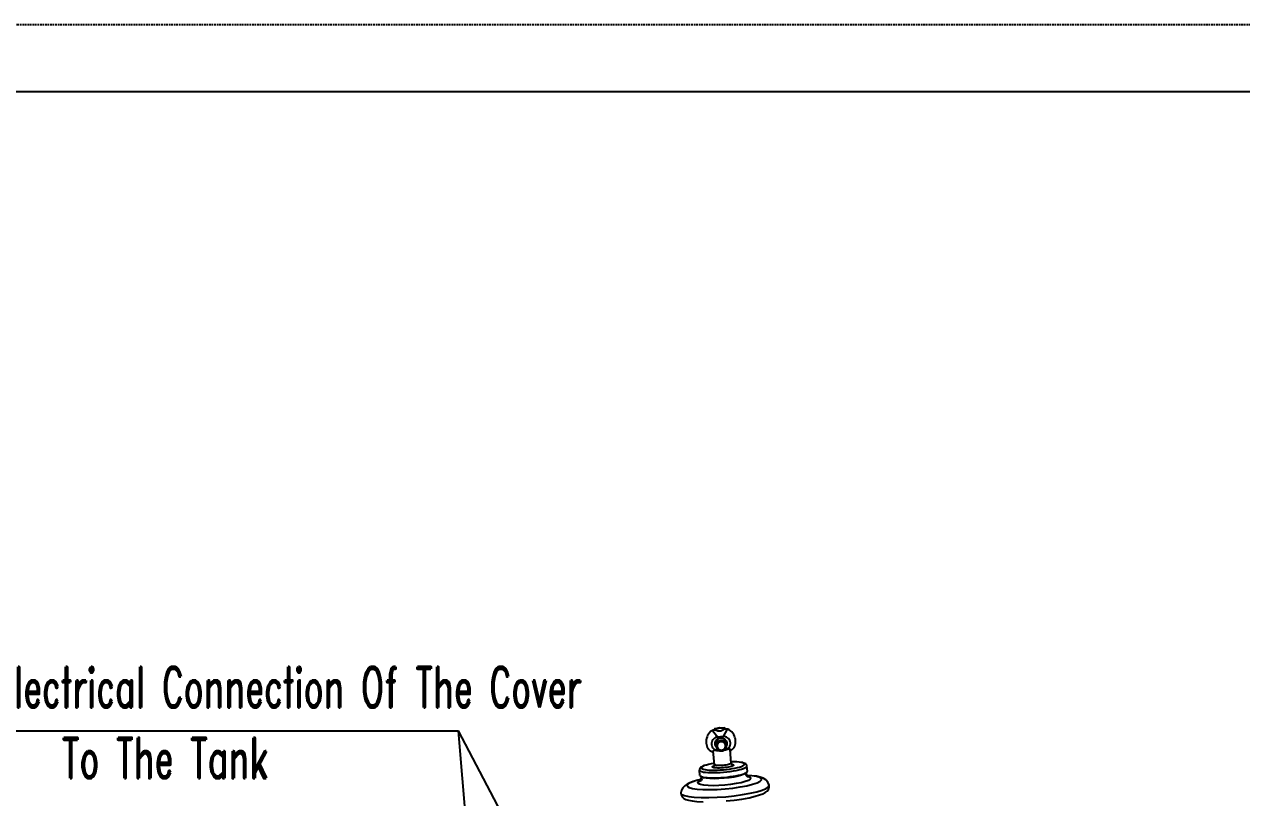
# Model space of a CAD drawing. Extents: x 4438 to 384502, y -178203 to -21188.
# Drawn here: x 374828 to 375552, y -175751 to -175291 of the extents above; entities that cross this region are included whole.
import ezdxf

# ---------------------------------------------------------------- set-up
doc = ezdxf.new("R2010")
doc.units = 0
doc.header["$LTSCALE"] = 8
doc.header["$MEASUREMENT"] = 0
doc.linetypes.add('HIDDEN', pattern=[0.375, 0.25, -0.125])
doc.layers.get('0').update_dxf_attribs({"linetype": 'CONTINUOUS'})
doc.layers.add('PL', color=5, linetype='CONTINUOUS')
doc.styles.add('数字与字母', font='romand.shx', dxfattribs={"width": 0.8, "bigfont": 'hztxt.shx'})

msp = doc.modelspace()

# ---------------------------------------------------------------- linework, layer by layer
at = {"color": 1}
for p in [(374808.785, -175711.308), (375211.308, -175948.321), (375119.32, -176099.611)]:
    msp.add_line(p, (375086.496, -175711.308), dxfattribs=at)
at = {"color": 7}
msp.add_lwpolyline([(373430.861, -175331.182), (376544.206, -175331.182), (376544.206, -177841.884), (373430.861, -177841.884)], close=True, dxfattribs=at)
at = {"layer": 'PL', "ltscale": 0.5}
for p, q in [((375238.744, -175710.02), (375238.577, -175710.821)), ((375238.744, -175710.02), (375241.726, -175709.267)), ((375239.682, -175710.081), (375238.744, -175710.02)), ((375239.682, -175710.081), (375239.817, -175710.96)), ((375241.726, -175709.267), (375244.828, -175709.482)), ((375243.205, -175710.952), (375243.98, -175710.562)), ((375246.172, -175710.239), (375243.778, -175714.686)), ((375244.828, -175709.482), (375243.88, -175709.714)), ((375243.88, -175709.714), (375243.9, -175710.602)), ((375244.828, -175709.482), (375245.125, -175710.247)), ((375237.516, -175710.996), (375240.645, -175714.96)), ((375239.73, -175710.934), (375240.562, -175711.184)), ((375243.778, -175714.686), (375240.645, -175714.96)), ((375245.614, -175717.623), (375245.808, -175719.849)), ((375238.609, -175731.38), (375237.889, -175723.153)), ((375239.112, -175718.752), (375239.259, -175719.17)), ((375239.259, -175719.17), (375239.131, -175719.163)), ((375239.259, -175719.17), (375239.466, -175719.519)), ((375239.348, -175718.171), (375239.542, -175720.397)), ((375239.567, -175720.537), (375239.528, -175720.479)), ((375239.696, -175718.546), (375239.865, -175720.477)), ((375241.276, -175723.008), (375241.347, -175722.985)), ((375241.49, -175722.986), (375241.276, -175723.008)), ((375241.347, -175722.985), (375241.46, -175722.975)), ((375244.555, -175722.721), (375244.34, -175722.736)), ((375244.368, -175722.721), (375244.48, -175722.711)), ((375244.555, -175722.721), (375244.48, -175722.711)), ((375245.336, -175718.052), (375245.505, -175719.984)), ((375245.732, -175718.971), (375245.875, -175718.591)), ((375245.837, -175719.926), (375245.808, -175719.991)), ((375245.976, -175719.378), (375245.837, -175719.926)), ((375245.875, -175718.591), (375245.947, -175718.154)), ((375245.875, -175718.591), (375246, -175718.562)), ((375248.635, -175730.503), (375247.915, -175722.276)), ((375238.257, -175732.114), (375238.43, -175732.055)), ((375248.929, -175731.137), (375249.109, -175731.164)), ((375258.206, -175735.264), (375257.936, -175732.177)), ((375230.01, -175737.731), (375229.739, -175734.644)), ((375230.934, -175738.469), (375230.939, -175738.555)), ((375230.959, -175738.479), (375230.939, -175738.555)), ((375256.423, -175736.636), (375257.214, -175736.282)), ((375257.435, -175736.236), (375257.401, -175736.166)), ((375257.424, -175736.151), (375257.435, -175736.236)), ((375260.842, -175737.968), (375257.506, -175737.749)), ((375260.768, -175737.946), (375257.51, -175737.753)), ((375258.075, -175738.329), (375258.596, -175738.423)), ((375230.175, -175740.91), (375230.666, -175740.729)), ((375218.697, -175748.087), (375218.697, -175748.23))]:
    msp.add_line(p, q, dxfattribs=at)
at = {"layer": 'PL', "color": 1, "linetype": 'HIDDEN', "ltscale": 0.5}
msp.add_lwpolyline([(373231.287, -175291.267), (376584.12, -175291.267), (376584.12, -177881.799), (373231.287, -177881.799)], close=True, dxfattribs=at)
at = {"layer": 'PL', "ltscale": 0.5}
for points in [[(375243.88, -175709.714), (375243.489, -175709.687), (375243.039, -175709.678), (375242.547, -175709.688), (375242.03, -175709.717), (375241.504, -175709.763), (375240.99, -175709.824), (375240.503, -175709.9), (375240.063, -175709.987), (375239.682, -175710.081)], [(375246.172, -175710.239), (375245.799, -175710.211), (375245.407, -175710.218), (375245.013, -175710.259), (375244.634, -175710.332), (375244.284, -175710.434), (375243.98, -175710.562)], [(375246.625, -175710.352), (375246.481, -175710.303), (375246.33, -175710.265), (375246.172, -175710.239)], [(375247.973, -175722.935), (375248.505, -175722.742), (375249.199, -175722.319), (375249.8, -175721.773), (375250.3, -175721.125), (375250.692, -175720.395), (375250.977, -175719.604), (375251.157, -175718.767), (375251.231, -175717.899), (375251.204, -175717.011), (375251.075, -175716.116), (375250.847, -175715.223), (375250.517, -175714.345), (375250.089, -175713.496), (375249.562, -175712.693), (375248.941, -175711.954), (375248.236, -175711.303), (375247.457, -175710.761), (375246.625, -175710.352)], [(375237.089, -175711.186), (375236.341, -175711.734), (375235.668, -175712.402), (375235.086, -175713.166), (375234.603, -175714.001), (375234.224, -175714.884), (375233.949, -175715.795), (375233.778, -175716.716), (375233.707, -175717.635), (375233.736, -175718.54), (375233.863, -175719.418), (375234.088, -175720.26), (375234.409, -175721.053), (375234.828, -175721.783), (375235.341, -175722.433), (375235.945, -175722.985), (375236.632, -175723.418), (375237.389, -175723.714), (375237.947, -175723.812)], [(375240.645, -175714.96), (375239.943, -175715.083), (375239.273, -175715.324), (375238.656, -175715.675), (375238.109, -175716.128), (375237.651, -175716.666), (375237.294, -175717.275), (375237.049, -175717.935), (375236.924, -175718.627), (375236.923, -175719.329), (375237.046, -175720.02), (375237.289, -175720.68), (375237.645, -175721.287), (375238.102, -175721.825), (375238.647, -175722.275), (375239.264, -175722.626), (375239.933, -175722.865), (375240.635, -175722.986), (375241.347, -175722.985)], [(375237.089, -175711.186), (375237.222, -175711.113), (375237.365, -175711.049), (375237.516, -175710.996)], [(375239.73, -175710.934), (375239.409, -175710.861), (375239.047, -175710.821), (375238.66, -175710.815), (375238.265, -175710.843), (375237.878, -175710.904), (375237.516, -175710.996)], [(375239.528, -175720.479), (375239.296, -175719.963), (375239.153, -175719.418), (375239.104, -175718.855), (375239.149, -175718.293), (375239.289, -175717.745), (375239.518, -175717.225), (375239.835, -175716.746)], [(375239.358, -175717.587), (375239.346, -175717.663), (375239.348, -175718.171)], [(375239.658, -175717.013), (375239.558, -175717.253), (375239.477, -175717.511), (375239.42, -175717.765), (375239.384, -175718.033), (375239.371, -175718.303), (375239.383, -175718.573)], [(375242.405, -175717.036), (375241.866, -175717.131), (375241.351, -175717.316), (375240.876, -175717.586), (375240.455, -175717.934), (375240.102, -175718.349), (375239.827, -175718.817), (375239.639, -175719.325), (375239.543, -175719.857), (375239.542, -175720.397)], [(375242.273, -175715.521), (375241.73, -175715.622), (375241.208, -175715.829), (375240.738, -175716.134), (375240.338, -175716.524), (375240.023, -175716.984), (375239.808, -175717.496), (375239.699, -175718.04), (375239.702, -175718.604)], [(375239.835, -175716.746), (375240.151, -175716.398), (375240.511, -175716.096), (375240.91, -175715.845), (375241.34, -175715.65), (375241.796, -175715.513), (375242.267, -175715.44), (375242.744, -175715.431), (375243.217, -175715.486), (375243.674, -175715.604), (375244.109, -175715.782), (375244.515, -175716.017), (375244.886, -175716.304)], [(375242.442, -175717.452), (375241.833, -175717.573), (375241.264, -175717.822), (375240.757, -175718.193), (375240.352, -175718.658), (375240.055, -175719.207), (375239.89, -175719.798), (375239.861, -175720.419)], [(375242.469, -175717.761), (375242.038, -175717.836), (375241.626, -175717.984), (375241.245, -175718.201), (375240.909, -175718.479), (375240.626, -175718.811), (375240.406, -175719.185), (375240.256, -175719.592), (375240.179, -175720.017), (375240.178, -175720.45), (375240.254, -175720.875), (375240.404, -175721.281), (375240.623, -175721.656), (375240.904, -175721.986), (375241.24, -175722.264), (375241.62, -175722.479), (375242.032, -175722.626), (375242.463, -175722.7), (375242.901, -175722.7)], [(375240.562, -175711.184), (375240.856, -175711.252), (375241.186, -175711.293), (375241.539, -175711.304), (375241.902, -175711.287), (375242.263, -175711.241), (375242.609, -175711.168), (375242.927, -175711.071), (375243.205, -175710.952)], [(375245.34, -175718.11), (375245.251, -175717.573), (375245.052, -175717.056), (375244.754, -175716.587), (375244.368, -175716.185), (375243.908, -175715.867), (375243.394, -175715.645), (375242.845, -175715.528), (375242.273, -175715.521)], [(375245.808, -175719.849), (375245.714, -175719.317), (375245.527, -175718.81), (375245.253, -175718.342), (375244.901, -175717.929), (375244.482, -175717.582), (375244.007, -175717.313), (375243.492, -175717.129), (375242.953, -175717.036), (375242.405, -175717.036)], [(375245.499, -175719.926), (375245.365, -175719.328), (375245.102, -175718.774), (375244.716, -175718.283), (375244.238, -175717.895), (375243.675, -175717.615), (375243.073, -175717.467), (375242.442, -175717.452)], [(375242.901, -175722.7), (375243.332, -175722.624), (375243.744, -175722.476), (375244.124, -175722.26), (375244.461, -175721.982), (375244.743, -175721.65), (375244.963, -175721.276), (375245.114, -175720.869), (375245.191, -175720.443), (375245.191, -175720.011), (375245.116, -175719.585), (375244.966, -175719.179), (375244.747, -175718.805), (375244.465, -175718.475), (375244.13, -175718.197), (375243.75, -175717.982), (375243.338, -175717.835), (375242.906, -175717.76), (375242.469, -175717.761)], [(375244.48, -175722.711), (375245.182, -175722.588), (375245.852, -175722.347), (375246.47, -175721.995), (375247.016, -175721.543), (375247.475, -175721.005), (375247.832, -175720.396), (375248.077, -175719.736), (375248.201, -175719.044), (375248.202, -175718.342), (375248.079, -175717.651), (375247.836, -175716.991), (375247.481, -175716.383), (375247.024, -175715.846), (375246.478, -175715.395), (375245.862, -175715.045), (375245.192, -175714.806), (375244.491, -175714.685), (375243.778, -175714.686)], [(375244.886, -175716.304), (375245.281, -175716.72), (375245.598, -175717.192), (375245.83, -175717.708), (375245.973, -175718.253), (375246.022, -175718.816), (375245.976, -175719.378)], [(375245.649, -175718.025), (375245.615, -175717.767), (375245.557, -175717.503), (375245.48, -175717.256), (375245.377, -175717.005), (375245.252, -175716.765), (375245.107, -175716.536)], [(375245.614, -175717.623), (375245.527, -175717.122), (375245.502, -175717.05)], [(375241.276, -175723.008), (375240.642, -175723.043), (375240.084, -175723.025), (375239.595, -175722.982), (375239.165, -175722.935), (375238.79, -175722.897), (375238.467, -175722.881), (375238.201, -175722.899), (375238.004, -175722.961), (375237.902, -175723.067), (375237.889, -175723.152)], [(375239.259, -175719.17), (375239.401, -175719.135), (375239.432, -175719.13)], [(375239.383, -175718.573), (375239.411, -175718.798), (375239.458, -175719.031), (375239.521, -175719.25), (375239.603, -175719.473), (375239.697, -175719.68), (375239.813, -175719.89)], [(375239.542, -175720.397), (375239.637, -175720.929), (375239.824, -175721.437), (375240.097, -175721.904), (375240.449, -175722.318), (375240.869, -175722.664), (375241.344, -175722.934), (375241.859, -175723.118), (375242.398, -175723.211), (375242.946, -175723.21)], [(375239.861, -175720.419), (375239.95, -175720.956), (375240.148, -175721.474), (375240.446, -175721.943), (375240.833, -175722.344), (375241.292, -175722.662), (375241.807, -175722.884), (375242.356, -175723.001), (375242.928, -175723.008)], [(375242.928, -175723.008), (375243.471, -175722.908), (375243.993, -175722.7), (375244.463, -175722.396), (375244.863, -175722.005), (375245.177, -175721.545), (375245.393, -175721.033), (375245.502, -175720.489), (375245.499, -175719.926)], [(375242.946, -175723.21), (375243.485, -175723.116), (375244, -175722.93), (375244.475, -175722.66), (375244.896, -175722.312), (375245.249, -175721.898), (375245.524, -175721.43), (375245.712, -175720.922), (375245.808, -175720.389), (375245.808, -175719.849)], [(375247.915, -175722.275), (375247.895, -175722.206), (375247.785, -175722.113), (375247.583, -175722.079), (375247.311, -175722.106), (375246.987, -175722.179), (375246.615, -175722.284), (375246.194, -175722.407), (375245.72, -175722.533), (375245.177, -175722.647), (375244.555, -175722.721)], [(375245.875, -175718.591), (375245.729, -175718.581), (375245.698, -175718.582)], [(375238.538, -175730.571), (375238.223, -175730.618), (375236.604, -175730.91), (375235.104, -175731.233), (375233.743, -175731.585), (375232.608, -175731.945), (375231.759, -175732.279), (375231.118, -175732.598), (375230.624, -175732.922), (375230.234, -175733.277), (375229.941, -175733.691), (375229.77, -175734.157), (375229.739, -175734.644)], [(375238.54, -175730.593), (375238.22, -175730.641), (375236.624, -175730.932), (375235.173, -175731.249), (375233.897, -175731.584), (375232.82, -175731.932), (375231.966, -175732.284), (375231.351, -175732.634), (375230.988, -175732.975), (375230.885, -175733.3), (375231.043, -175733.601), (375231.459, -175733.874), (375232.126, -175734.112), (375233.028, -175734.311), (375234.149, -175734.466), (375235.464, -175734.574)], [(375243.824, -175733.249), (375242.736, -175733.328), (375241.676, -175733.372), (375240.679, -175733.379), (375239.775, -175733.35), (375238.991, -175733.286), (375238.351, -175733.187), (375237.874, -175733.058), (375237.575, -175732.902), (375237.464, -175732.724), (375237.543, -175732.529), (375237.81, -175732.324), (375238.257, -175732.114)], [(375238.344, -175732.171), (375238.313, -175732.19), (375238.329, -175732.176), (375238.403, -175732.097), (375238.502, -175731.943), (375238.589, -175731.698), (375238.609, -175731.38)], [(375243.697, -175731.8), (375242.775, -175731.866), (375241.881, -175731.9), (375241.047, -175731.902), (375240.3, -175731.871), (375239.667, -175731.808), (375239.168, -175731.716), (375238.821, -175731.598), (375238.637, -175731.457), (375238.609, -175731.38)], [(375248.635, -175730.503), (375248.62, -175730.584), (375248.464, -175730.754), (375248.143, -175730.931), (375247.667, -175731.108), (375247.055, -175731.28), (375246.325, -175731.44), (375245.503, -175731.583), (375244.617, -175731.704), (375243.697, -175731.8)], [(375249.109, -175731.164), (375249.586, -175731.294), (375249.884, -175731.45), (375249.996, -175731.628), (375249.917, -175731.822), (375249.65, -175732.028), (375249.203, -175732.238), (375248.59, -175732.446), (375247.829, -175732.646), (375246.943, -175732.831), (375245.96, -175732.997), (375244.909, -175733.138), (375243.824, -175733.249)], [(375244.049, -175735.825), (375246.053, -175735.625), (375248.013, -175735.38), (375249.887, -175735.094), (375251.638, -175734.775), (375253.23, -175734.427), (375254.631, -175734.059), (375255.813, -175733.678), (375256.75, -175733.291), (375257.425, -175732.907), (375257.823, -175732.533), (375257.936, -175732.177)], [(375257.936, -175732.177), (375257.822, -175731.702), (375257.568, -175731.267), (375257.201, -175730.908), (375256.749, -175730.625), (375256.197, -175730.393), (375255.499, -175730.19), (375254.588, -175730.008), (375253.39, -175729.853), (375251.995, -175729.746), (375250.47, -175729.691), (375248.836, -175729.686), (375248.564, -175729.693)], [(375250.836, -175733.419), (375252.286, -175733.103), (375253.563, -175732.767), (375254.64, -175732.42), (375255.494, -175732.067), (375256.109, -175731.717), (375256.472, -175731.376), (375256.575, -175731.052), (375256.417, -175730.75), (375256.001, -175730.478), (375255.334, -175730.24), (375254.432, -175730.041), (375253.311, -175729.886), (375251.996, -175729.777), (375250.512, -175729.717), (375248.89, -175729.708), (375248.566, -175729.715)], [(375248.635, -175730.503), (375248.711, -175730.815), (375248.846, -175731.049), (375248.973, -175731.183), (375249.055, -175731.242), (375249.071, -175731.25)], [(375229.739, -175734.644), (375229.913, -175734.975), (375230.37, -175735.274), (375231.101, -175735.535), (375232.092, -175735.753), (375233.321, -175735.924), (375234.765, -175736.043), (375236.393, -175736.108), (375238.173, -175736.119), (375240.069, -175736.075), (375242.041, -175735.976), (375244.049, -175735.825)], [(375230.01, -175737.731), (375230.158, -175738.035), (375230.545, -175738.313), (375231.164, -175738.561)], [(375231.483, -175738.641), (375231.372, -175739.544), (375230.988, -175740.347), (375230.647, -175740.751), (375230.527, -175740.852)], [(375230.561, -175740.197), (375230.803, -175739.682), (375230.939, -175738.555)], [(375231.164, -175738.561), (375232.004, -175738.773), (375233.052, -175738.946), (375234.288, -175739.077), (375235.693, -175739.164), (375237.242, -175739.205), (375238.908, -175739.2), (375240.663, -175739.149), (375242.477, -175739.052), (375244.319, -175738.912)], [(375244.37, -175739.487), (375241.332, -175739.689), (375238.461, -175739.754), (375235.922, -175739.677), (375233.862, -175739.462), (375232.402, -175739.123), (375231.627, -175738.679), (375231.626, -175738.677)], [(375235.464, -175734.574), (375236.948, -175734.634), (375238.57, -175734.644), (375240.297, -175734.603), (375242.094, -175734.513), (375243.922, -175734.376)], [(375243.922, -175734.376), (375245.747, -175734.193), (375247.532, -175733.97), (375249.24, -175733.71), (375250.836, -175733.419)], [(375244.319, -175738.912), (375246.158, -175738.73), (375247.961, -175738.51), (375249.698, -175738.256), (375251.34, -175737.971), (375252.858, -175737.662), (375254.226, -175737.332), (375255.422, -175736.988), (375256.423, -175736.636)], [(375256.779, -175736.477), (375256.778, -175736.479), (375256.092, -175737.051), (375254.713, -175737.638), (375252.722, -175738.207), (375250.235, -175738.724), (375247.396, -175739.159), (375244.37, -175739.487)], [(375258.596, -175738.423), (375259.812, -175738.892), (375260.26, -175739.459), (375259.917, -175740.094), (375258.801, -175740.767), (375256.966, -175741.444), (375254.506, -175742.09), (375251.544, -175742.674), (375248.227, -175743.165), (375244.724, -175743.54)], [(375244.917, -175745.749), (375249.52, -175745.262), (375253.908, -175744.631), (375257.888, -175743.883), (375261.286, -175743.05), (375263.955, -175742.17), (375265.777, -175741.279), (375266.673, -175740.418), (375266.604, -175739.625), (375265.572, -175738.932), (375263.623, -175738.372), (375260.842, -175737.968)], [(375258.197, -175738.413), (375258.254, -175738.435), (375258.079, -175738.333), (375257.671, -175737.983), (375257.175, -175737.276), (375256.913, -175736.416)], [(375257.214, -175736.282), (375257.781, -175735.931), (375258.113, -175735.589), (375258.206, -175735.264)], [(375257.435, -175736.236), (375257.769, -175737.331), (375258.095, -175737.788)], [(375271.145, -175743.499), (375270.384, -175741.834), (375269.137, -175740.463), (375267.577, -175739.48), (375265.784, -175738.806), (375263.601, -175738.313), (375260.768, -175737.946)], [(375231.12, -175740.07), (375228.692, -175740.621), (375226.034, -175741.392), (375223.991, -175742.155), (375222.368, -175742.959), (375221.012, -175743.898), (375219.885, -175745.076), (375219.083, -175746.496), (375218.697, -175748.087)], [(375231.127, -175740.057), (375227.884, -175740.852), (375225.215, -175741.732), (375223.393, -175742.622), (375222.497, -175743.483), (375222.567, -175744.277), (375223.598, -175744.97), (375225.547, -175745.53), (375228.329, -175745.934), (375231.82, -175746.164), (375235.87, -175746.209), (375240.3, -175746.069), (375244.917, -175745.749)], [(375244.724, -175743.54), (375241.209, -175743.779), (375237.858, -175743.871), (375234.839, -175743.811), (375232.304, -175743.602), (375230.38, -175743.254), (375229.163, -175742.785), (375228.715, -175742.219), (375229.058, -175741.583), (375230.175, -175740.91)], [(375245.548, -175752.952), (375250.337, -175752.45), (375254.943, -175751.8), (375259.211, -175751.021), (375262.805, -175750.181), (375265.475, -175749.382), (375267.431, -175748.627), (375268.873, -175747.882), (375269.967, -175747.07), (375270.79, -175746.062), (375271.229, -175744.816), (375271.145, -175743.499)], [(375255.337, -175749.207), (375259.837, -175748.395), (375263.764, -175747.489), (375266.967, -175746.522), (375269.324, -175745.533), (375270.743, -175744.56), (375271.171, -175743.639), (375271.145, -175743.499)], [(375218.697, -175748.087), (375218.841, -175749.39), (375219.497, -175750.555), (375220.496, -175751.412), (375221.73, -175752.023), (375223.301, -175752.506), (375225.388, -175752.91), (375228.194, -175753.23), (375231.911, -175753.428)], [(375218.697, -175748.23), (375219.278, -175749.062), (375220.844, -175749.775), (375223.337, -175750.339), (375226.659, -175750.735), (375230.684, -175750.946)], [(375230.684, -175750.946), (375235.256, -175750.964), (375240.201, -175750.789), (375245.327, -175750.428)], [(375245.327, -175750.428), (375250.438, -175749.894), (375255.337, -175749.207)]]:
    msp.add_lwpolyline(points, dxfattribs=at)

# ---------------------------------------------------------------- texts
at = {"layer": 'PL', "color": 7, "ltscale": 0.5, "style": '数字与字母', "width": 0.6}
for s, p in [('Electrical Connection Of The Cover', (374810.455, -175697.339)), ('To The Tank', (374850.72, -175739.478))]:
    msp.add_text(s, height=24.1034, dxfattribs=at).set_placement(p)

doc.saveas('drawing.dxf')
